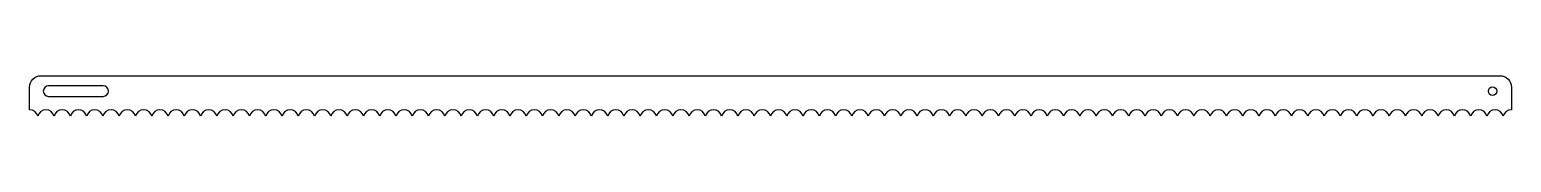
# Model space of a CAD drawing. Header units: millimetres. Extents: x -910 to 0, y -25 to 0.
import ezdxf

# ---------------------------------------------------------------- set-up
doc = ezdxf.new("R2010")
doc.units = ezdxf.units.MM
doc.layers.get('0').update_dxf_attribs({"linetype": 'CONTINUOUS'})

msp = doc.modelspace()

# ---------------------------------------------------------------- linework, layer by layer
for points in [[(-910, -7, -0.414214), (-903, 0), (-7, 0, -0.414214), (0, -7), (0, -21, 0.350781), (-5, -25, 0.8), (-15, -25, 0.8), (-25, -25, 0.8), (-35, -25, 0.8), (-45, -25, 0.8), (-55, -25, 0.8), (-65, -25, 0.8), (-75, -25, 0.8), (-85, -25, 0.8), (-95, -25, 0.8), (-105, -25, 0.8), (-115, -25, 0.8), (-125, -25, 0.8), (-135, -25, 0.8), (-145, -25, 0.8), (-155, -25, 0.8), (-165, -25, 0.8), (-175, -25, 0.8), (-185, -25, 0.8), (-195, -25, 0.8), (-205, -25, 0.8), (-215, -25, 0.8), (-225, -25, 0.8), (-235, -25, 0.8), (-245, -25, 0.8), (-255, -25, 0.8), (-265, -25, 0.8), (-275, -25, 0.8), (-285, -25, 0.8), (-295, -25, 0.8), (-305, -25, 0.8), (-315, -25, 0.8), (-325, -25, 0.8), (-335, -25, 0.8), (-345, -25, 0.8), (-355, -25, 0.8), (-365, -25, 0.8), (-375, -25, 0.8), (-385, -25, 0.8), (-395, -25, 0.8), (-405, -25, 0.8), (-415, -25, 0.8), (-425, -25, 0.8), (-435, -25, 0.8), (-445, -25, 0.8), (-455, -25, 0.8), (-465, -25, 0.8), (-475, -25, 0.8), (-485, -25, 0.8), (-495, -25, 0.8), (-505, -25, 0.8), (-515, -25, 0.8), (-525, -25, 0.8), (-535, -25, 0.8), (-545, -25, 0.8), (-555, -25, 0.8), (-565, -25, 0.8), (-575, -25, 0.8), (-585, -25, 0.8), (-595, -25, 0.8), (-605, -25, 0.8), (-615, -25, 0.8), (-625, -25, 0.8), (-635, -25, 0.8), (-645, -25, 0.8), (-655, -25, 0.8), (-665, -25, 0.8), (-675, -25, 0.8), (-685, -25, 0.8), (-695, -25, 0.8), (-705, -25, 0.8), (-715, -25, 0.8), (-725, -25, 0.8), (-735, -25, 0.8), (-745, -25, 0.8), (-755, -25, 0.8), (-765, -25, 0.8), (-775, -25, 0.8), (-785, -25, 0.8), (-795, -25, 0.8), (-805, -25, 0.8), (-815, -25, 0.8), (-825, -25, 0.8), (-835, -25, 0.8), (-845, -25, 0.8), (-855, -25, 0.8), (-865, -25, 0.8), (-875, -25, 0.8), (-885, -25, 0.8), (-895, -25, 0.8), (-905, -25, 0.350781), (-910, -21)], [(-864.85, -6.25), (-898.35, -6.25, 1), (-898.35, -12.75), (-864.85, -12.75, 1)]]:
    msp.add_lwpolyline(points, format="xyb", close=True)
msp.add_circle((-11.5, -9.5), 2.6)

doc.saveas('drawing.dxf')
